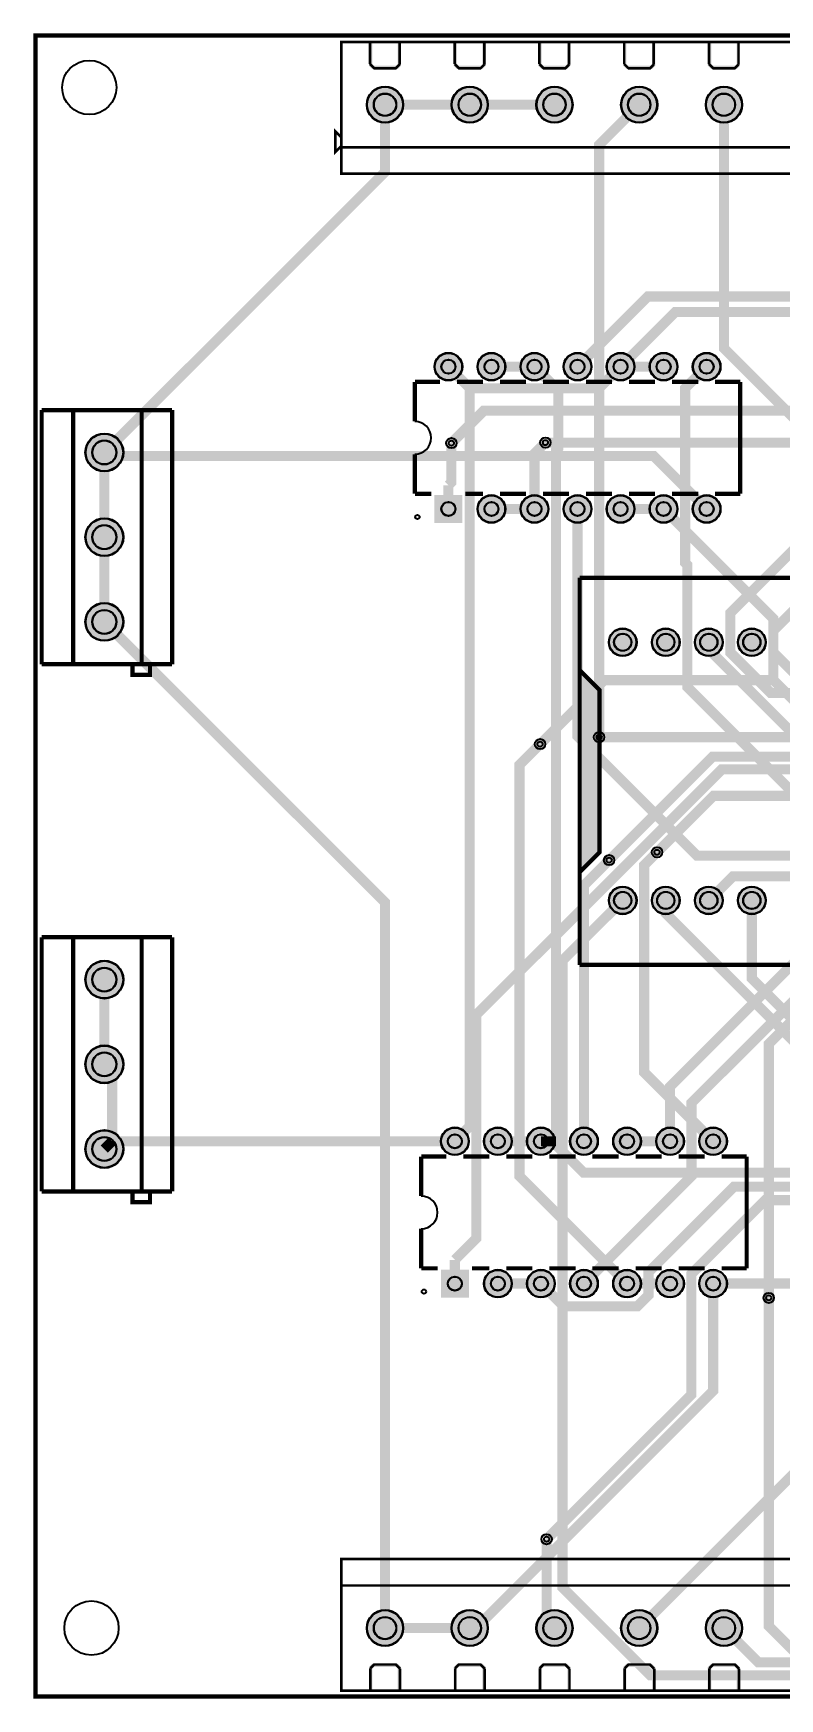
# Model space of a CAD drawing. Header units: millimetres. Extents: x 24 to 141, y 0 to 98.
# Drawn here: x 23.7 to 67.8, y -0.2 to 98.1 of the extents above; entities that cross this region are included whole.
import ezdxf

# ---------------------------------------------------------------- set-up
doc = ezdxf.new("R2010")
doc.units = ezdxf.units.MM
for name, color, linetype, true_color in [('BoardOutLine', 7, 'Continuous', 0xff00ff), ('BottomLayer', 7, 'Continuous', 0x0000ff), ('BottomSolderMaskLayer', 7, 'Continuous', 0xaa00ff), ('Document', 7, 'Continuous', 0xffffff), ('Hole', 7, 'Continuous', 0x222222), ('Multi-Layer', 7, 'Continuous', 0xc0c0c0), ('TopLayer', 7, 'Continuous', 0xff0000), ('TopSilkLayer', 7, 'Continuous', 0xffcc00), ('TopSolderMaskLayer', 7, 'Continuous', 0x800080)]:
    doc.layers.add(name, color=color, linetype=linetype, true_color=true_color)

msp = doc.modelspace()

# ---------------------------------------------------------------- hatches: boundary and pattern name
at = {"layer": 'BottomSolderMaskLayer'}
for points in [[(43.427, 93.853, 1), (45.578, 93.853, 1)], [(48.427, 93.853, 1), (50.578, 93.853, 1)], [(53.427, 93.853, 1), (55.578, 93.853, 1)], [(58.427, 93.853, 1), (60.578, 93.853, 1)], [(63.427, 93.853, 1), (65.578, 93.853, 1)], [(47.417, 78.39, 1), (49.068, 78.39, 1)], [(49.957, 78.39, 1), (51.608, 78.39, 1)], [(52.497, 78.39, 1), (54.148, 78.39, 1)], [(55.037, 78.39, 1), (56.688, 78.39, 1)], [(57.577, 78.39, 1), (59.228, 78.39, 1)], [(60.117, 78.39, 1), (61.768, 78.39, 1)], [(62.657, 78.39, 1), (64.308, 78.39, 1)], [(26.815, 73.326, 1), (29.065, 73.326, 1)], [(47.417, 70.816), (49.068, 70.816), (49.068, 69.165), (47.417, 69.165)], [(49.957, 69.991, 1), (51.608, 69.991, 1)], [(52.497, 69.991, 1), (54.148, 69.991, 1)], [(55.037, 69.991, 1), (56.688, 69.991, 1)], [(57.577, 69.991, 1), (59.228, 69.991, 1)], [(60.117, 69.991, 1), (61.768, 69.991, 1)], [(62.657, 69.991, 1), (64.308, 69.991, 1)], [(26.815, 68.326, 1), (29.065, 68.326, 1)], [(26.815, 63.326, 1), (29.065, 63.326, 1)], [(57.704, 62.125, 1), (59.355, 62.125, 1)], [(60.244, 62.125, 1), (61.895, 62.125, 1)], [(62.784, 62.125, 1), (64.435, 62.125, 1)], [(65.324, 62.125, 1), (66.975, 62.125, 1)], [(57.704, 46.885, 1), (59.355, 46.885, 1)], [(60.244, 46.885, 1), (61.895, 46.885, 1)], [(62.784, 46.885, 1), (64.435, 46.885, 1)], [(65.324, 46.885, 1), (66.975, 46.885, 1)], [(26.815, 42.211, 1), (29.065, 42.211, 1)], [(26.815, 37.211, 1), (29.065, 37.211, 1)], [(47.798, 32.67, 1), (49.449, 32.67, 1)], [(50.338, 32.67, 1), (51.989, 32.67, 1)], [(52.878, 32.67, 1), (54.529, 32.67, 1)], [(55.418, 32.67, 1), (57.069, 32.67, 1)], [(57.958, 32.67, 1), (59.609, 32.67, 1)], [(60.498, 32.67, 1), (62.149, 32.67, 1)], [(63.038, 32.67, 1), (64.689, 32.67, 1)], [(26.815, 32.211, 1), (29.065, 32.211, 1)], [(47.798, 25.096), (49.449, 25.096), (49.449, 23.445), (47.798, 23.445)], [(50.338, 24.271, 1), (51.989, 24.271, 1)], [(52.878, 24.271, 1), (54.529, 24.271, 1)], [(55.418, 24.271, 1), (57.069, 24.271, 1)], [(57.958, 24.271, 1), (59.609, 24.271, 1)], [(60.498, 24.271, 1), (62.149, 24.271, 1)], [(63.038, 24.271, 1), (64.689, 24.271, 1)], [(43.427, 3.937, 1), (45.578, 3.937, 1)], [(48.427, 3.937, 1), (50.578, 3.937, 1)], [(53.427, 3.937, 1), (55.578, 3.937, 1)], [(58.427, 3.937, 1), (60.578, 3.937, 1)], [(63.427, 3.937, 1), (65.578, 3.937, 1)]]:
    msp.add_hatch(color=256, dxfattribs=at).paths.add_polyline_path(points)
at = {"layer": 'Document'}
for points in [[(45.452, 97.553), (45.452, 96.153), (45.252, 95.953), (43.752, 95.953), (43.552, 96.153), (43.552, 97.553), (43.752, 97.553), (43.752, 96.253), (43.852, 96.153), (45.152, 96.153), (45.252, 96.253), (45.252, 97.553)], [(50.452, 97.553), (50.452, 96.153), (50.252, 95.953), (48.752, 95.953), (48.552, 96.153), (48.552, 97.553), (48.752, 97.553), (48.752, 96.253), (48.852, 96.153), (50.152, 96.153), (50.252, 96.253), (50.252, 97.553)], [(55.452, 97.553), (55.452, 96.153), (55.252, 95.953), (53.752, 95.953), (53.552, 96.153), (53.552, 97.553), (53.752, 97.553), (53.752, 96.253), (53.852, 96.153), (55.152, 96.153), (55.252, 96.253), (55.252, 97.553)], [(60.452, 97.553), (60.452, 96.153), (60.252, 95.953), (58.752, 95.953), (58.552, 96.153), (58.552, 97.553), (58.752, 97.553), (58.752, 96.253), (58.852, 96.153), (60.152, 96.153), (60.252, 96.253), (60.252, 97.553)], [(65.452, 97.553), (65.452, 96.153), (65.252, 95.953), (63.752, 95.953), (63.552, 96.153), (63.552, 97.553), (63.752, 97.553), (63.752, 96.253), (63.852, 96.153), (65.152, 96.153), (65.252, 96.253), (65.252, 97.553)], [(55.989, 60.474), (57.159, 59.304), (57.159, 49.731), (55.989, 48.561)], [(43.552, 0.237), (43.552, 1.637), (43.752, 1.837), (45.252, 1.837), (45.452, 1.637), (45.452, 0.237), (45.252, 0.237), (45.252, 1.537), (45.152, 1.637), (43.852, 1.637), (43.752, 1.537), (43.752, 0.237)], [(48.552, 0.237), (48.552, 1.637), (48.752, 1.837), (50.252, 1.837), (50.452, 1.637), (50.452, 0.237), (50.252, 0.237), (50.252, 1.537), (50.152, 1.637), (48.852, 1.637), (48.752, 1.537), (48.752, 0.237)], [(53.552, 0.237), (53.552, 1.637), (53.752, 1.837), (55.252, 1.837), (55.452, 1.637), (55.452, 0.237), (55.252, 0.237), (55.252, 1.537), (55.152, 1.637), (53.852, 1.637), (53.752, 1.537), (53.752, 0.237)], [(58.552, 0.237), (58.552, 1.637), (58.752, 1.837), (60.252, 1.837), (60.452, 1.637), (60.452, 0.237), (60.252, 0.237), (60.252, 1.537), (60.152, 1.637), (58.852, 1.637), (58.752, 1.537), (58.752, 0.237)], [(63.552, 0.237), (63.552, 1.637), (63.752, 1.837), (65.252, 1.837), (65.452, 1.637), (65.452, 0.237), (65.252, 0.237), (65.252, 1.537), (65.152, 1.637), (63.852, 1.637), (63.752, 1.537), (63.752, 0.237)]]:
    msp.add_hatch(color=256, dxfattribs=at).paths.add_polyline_path(points)
at = {"layer": 'Multi-Layer'}
for points in [[(43.452, 93.853, 1), (45.552, 93.853, 1)], [(48.452, 93.853, 1), (50.552, 93.853, 1)], [(53.452, 93.853, 1), (55.552, 93.853, 1)], [(58.452, 93.853, 1), (60.552, 93.853, 1)], [(63.452, 93.853, 1), (65.552, 93.853, 1)], [(47.442, 78.39, 1), (49.042, 78.39, 1)], [(49.982, 78.39, 1), (51.582, 78.39, 1)], [(52.522, 78.39, 1), (54.122, 78.39, 1)], [(55.062, 78.39, 1), (56.662, 78.39, 1)], [(57.602, 78.39, 1), (59.202, 78.39, 1)], [(60.142, 78.39, 1), (61.742, 78.39, 1)], [(62.682, 78.39, 1), (64.282, 78.39, 1)], [(26.84, 73.326, 1), (29.04, 73.326, 1)], [(47.442, 70.791), (49.042, 70.791), (49.042, 69.19), (47.442, 69.19)], [(49.982, 69.991, 1), (51.582, 69.991, 1)], [(52.522, 69.991, 1), (54.122, 69.991, 1)], [(55.062, 69.991, 1), (56.662, 69.991, 1)], [(57.602, 69.991, 1), (59.202, 69.991, 1)], [(60.142, 69.991, 1), (61.742, 69.991, 1)], [(62.682, 69.991, 1), (64.282, 69.991, 1)], [(26.84, 68.326, 1), (29.04, 68.326, 1)], [(26.84, 63.326, 1), (29.04, 63.326, 1)], [(57.729, 62.125, 1), (59.329, 62.125, 1)], [(60.269, 62.125, 1), (61.869, 62.125, 1)], [(62.809, 62.125, 1), (64.409, 62.125, 1)], [(65.349, 62.125, 1), (66.949, 62.125, 1)], [(57.729, 46.885, 1), (59.329, 46.885, 1)], [(60.269, 46.885, 1), (61.869, 46.885, 1)], [(62.809, 46.885, 1), (64.409, 46.885, 1)], [(65.349, 46.885, 1), (66.949, 46.885, 1)], [(26.84, 42.211, 1), (29.04, 42.211, 1)], [(26.84, 37.211, 1), (29.04, 37.211, 1)], [(47.823, 32.67, 1), (49.423, 32.67, 1)], [(50.363, 32.67, 1), (51.963, 32.67, 1)], [(52.903, 32.67, 1), (54.503, 32.67, 1)], [(55.443, 32.67, 1), (57.043, 32.67, 1)], [(57.983, 32.67, 1), (59.583, 32.67, 1)], [(60.523, 32.67, 1), (62.123, 32.67, 1)], [(63.063, 32.67, 1), (64.663, 32.67, 1)], [(26.84, 32.211, 1), (29.04, 32.211, 1)], [(47.823, 25.07), (49.423, 25.07), (49.423, 23.47), (47.823, 23.47)], [(50.363, 24.271, 1), (51.963, 24.271, 1)], [(52.903, 24.271, 1), (54.503, 24.271, 1)], [(55.443, 24.271, 1), (57.043, 24.271, 1)], [(57.983, 24.271, 1), (59.583, 24.271, 1)], [(60.523, 24.271, 1), (62.123, 24.271, 1)], [(63.063, 24.271, 1), (64.663, 24.271, 1)], [(43.452, 3.937, 1), (45.552, 3.937, 1)], [(48.452, 3.937, 1), (50.552, 3.937, 1)], [(53.452, 3.937, 1), (55.552, 3.937, 1)], [(58.452, 3.937, 1), (60.552, 3.937, 1)], [(63.452, 3.937, 1), (65.552, 3.937, 1)]]:
    msp.add_hatch(color=256, dxfattribs=at).paths.add_polyline_path(points)
at = {"layer": 'TopSolderMaskLayer'}
for points in [[(43.427, 93.853, 1), (45.578, 93.853, 1)], [(48.427, 93.853, 1), (50.578, 93.853, 1)], [(53.427, 93.853, 1), (55.578, 93.853, 1)], [(58.427, 93.853, 1), (60.578, 93.853, 1)], [(63.427, 93.853, 1), (65.578, 93.853, 1)], [(47.417, 78.39, 1), (49.068, 78.39, 1)], [(49.957, 78.39, 1), (51.608, 78.39, 1)], [(52.497, 78.39, 1), (54.148, 78.39, 1)], [(55.037, 78.39, 1), (56.688, 78.39, 1)], [(57.577, 78.39, 1), (59.228, 78.39, 1)], [(60.117, 78.39, 1), (61.768, 78.39, 1)], [(62.657, 78.39, 1), (64.308, 78.39, 1)], [(26.815, 73.326, 1), (29.065, 73.326, 1)], [(47.417, 70.816), (49.068, 70.816), (49.068, 69.165), (47.417, 69.165)], [(49.957, 69.991, 1), (51.608, 69.991, 1)], [(52.497, 69.991, 1), (54.148, 69.991, 1)], [(55.037, 69.991, 1), (56.688, 69.991, 1)], [(57.577, 69.991, 1), (59.228, 69.991, 1)], [(60.117, 69.991, 1), (61.768, 69.991, 1)], [(62.657, 69.991, 1), (64.308, 69.991, 1)], [(26.815, 68.326, 1), (29.065, 68.326, 1)], [(26.815, 63.326, 1), (29.065, 63.326, 1)], [(57.704, 62.125, 1), (59.355, 62.125, 1)], [(60.244, 62.125, 1), (61.895, 62.125, 1)], [(62.784, 62.125, 1), (64.435, 62.125, 1)], [(65.324, 62.125, 1), (66.975, 62.125, 1)], [(57.704, 46.885, 1), (59.355, 46.885, 1)], [(60.244, 46.885, 1), (61.895, 46.885, 1)], [(62.784, 46.885, 1), (64.435, 46.885, 1)], [(65.324, 46.885, 1), (66.975, 46.885, 1)], [(26.815, 42.211, 1), (29.065, 42.211, 1)], [(26.815, 37.211, 1), (29.065, 37.211, 1)], [(47.798, 32.67, 1), (49.449, 32.67, 1)], [(50.338, 32.67, 1), (51.989, 32.67, 1)], [(52.878, 32.67, 1), (54.529, 32.67, 1)], [(55.418, 32.67, 1), (57.069, 32.67, 1)], [(57.958, 32.67, 1), (59.609, 32.67, 1)], [(60.498, 32.67, 1), (62.149, 32.67, 1)], [(63.038, 32.67, 1), (64.689, 32.67, 1)], [(26.815, 32.211, 1), (29.065, 32.211, 1)], [(47.798, 25.096), (49.449, 25.096), (49.449, 23.445), (47.798, 23.445)], [(50.338, 24.271, 1), (51.989, 24.271, 1)], [(52.878, 24.271, 1), (54.529, 24.271, 1)], [(55.418, 24.271, 1), (57.069, 24.271, 1)], [(57.958, 24.271, 1), (59.609, 24.271, 1)], [(60.498, 24.271, 1), (62.149, 24.271, 1)], [(63.038, 24.271, 1), (64.689, 24.271, 1)], [(43.427, 3.937, 1), (45.578, 3.937, 1)], [(48.427, 3.937, 1), (50.578, 3.937, 1)], [(53.427, 3.937, 1), (55.578, 3.937, 1)], [(58.427, 3.937, 1), (60.578, 3.937, 1)], [(63.427, 3.937, 1), (65.578, 3.937, 1)]]:
    msp.add_hatch(color=256, dxfattribs=at).paths.add_polyline_path(points)

# ---------------------------------------------------------------- linework, layer by layer
at = {"layer": 'BoardOutLine', "const_width": 0.254}
msp.add_lwpolyline([(23.874, 92.928), (23.874, 97.94), (140.445, 97.94), (140.445, -0.105), (23.874, -0.105), (23.874, 92.928)], close=True, dxfattribs=at)
at = {"layer": 'BottomLayer', "const_width": 0.6}
for points in [[(44.502, 93.853), (44.502, 89.888), (27.94, 73.326)], [(59.502, 93.853), (57.135, 91.486), (57.135, 56.518)], [(71.961, 72.012), (64.502, 79.471), (64.502, 93.853)], [(78.849, 62.125), (75.849, 59.125), (67.274, 59.125), (64.879, 61.519), (64.879, 63.842), (94.502, 93.465), (94.502, 93.853)], [(99.502, 93.853), (98.467, 93.853), (67.419, 62.806), (67.419, 61.519), (69.055, 59.884), (74.068, 59.884), (76.309, 62.125)], [(48.242, 78.39), (49.496, 77.136), (49.496, 33.543), (48.623, 32.67)], [(54.592, 32.67), (54.592, 73.459), (54.725, 73.591), (54.725, 76.988), (53.322, 78.39)], [(69.627, 52.2), (62.339, 59.488), (62.339, 66.694), (62.212, 66.821), (62.212, 77.12), (63.482, 78.39)], [(48.242, 71.391), (48.416, 71.565), (48.416, 73.876)], [(53.322, 69.991), (53.322, 73.262), (53.966, 73.906)], [(27.94, 68.326), (27.94, 73.326)], [(48.242, 69.99), (48.242, 71.391)], [(55.862, 69.991), (55.862, 56.582), (62.919, 49.525), (73.197, 49.525), (73.578, 49.906), (74.947, 49.906), (75.29, 49.564), (81.251, 49.564), (83.929, 46.885)], [(27.94, 63.326), (27.94, 68.326)], [(27.94, 63.326), (44.502, 46.764), (44.502, 3.937)], [(101.709, 62.125), (101.709, 56.248), (95.359, 49.898), (95.359, 41.952), (84.225, 30.818), (56.222, 30.818), (54.592, 32.448), (54.592, 32.67)], [(73.153, 52.16), (63.609, 61.704), (63.609, 62.125)], [(58.783, 24.27), (52.434, 30.62), (52.434, 54.893), (53.651, 56.11)], [(53.703, 24.27), (55.051, 22.923), (59.393, 22.923), (60.053, 23.584), (60.053, 24.942), (65.105, 29.994), (84.513, 29.994), (100.452, 45.934), (100.452, 51.554), (104.979, 56.081)], [(56.243, 32.67), (56.243, 47.777), (57.728, 49.262)], [(60.555, 49.726), (59.799, 48.971), (59.799, 36.734), (63.863, 32.67)], [(63.609, 46.885), (65.032, 48.308), (69.236, 48.308), (69.959, 47.585), (69.959, 46.242), (80.856, 35.345)], [(101.709, 46.885), (101.709, 46.124), (84.784, 29.198), (66.947, 29.198), (62.577, 24.829), (62.577, 17.72), (54.04, 9.183)], [(61.069, 46.885), (61.069, 46.116), (74.492, 32.693), (80.359, 32.693)], [(66.149, 46.885), (66.149, 42.273), (74.835, 33.587), (75.814, 33.587)], [(54.592, 32.67), (53.703, 32.67)], [(63.863, 24.27), (80.435, 24.27), (83.873, 27.708)], [(49.502, 3.937), (49.867, 3.937), (63.863, 17.933), (63.863, 24.27)], [(83.141, 11.068), (78.888, 11.068), (70.253, 2.433), (68.763, 2.433), (67.149, 4.047), (67.149, 23.425)]]:
    msp.add_lwpolyline(points, dxfattribs=at)
at = {"layer": 'BottomSolderMaskLayer'}
for centre, radius in [((44.502, 93.853), 1.075), ((44.502, 93.853), 0.666), ((49.502, 93.853), 1.075), ((49.502, 93.853), 0.666), ((54.502, 93.853), 1.075), ((54.502, 93.853), 0.666), ((59.502, 93.853), 1.075), ((59.502, 93.853), 0.666), ((64.502, 93.853), 1.075), ((64.502, 93.853), 0.666), ((48.242, 78.39), 0.826), ((48.242, 78.39), 0.419), ((50.782, 78.39), 0.826), ((50.782, 78.39), 0.419), ((53.322, 78.39), 0.826), ((53.322, 78.39), 0.419), ((55.862, 78.39), 0.826), ((55.862, 78.39), 0.419), ((58.402, 78.39), 0.826), ((58.402, 78.39), 0.419), ((60.942, 78.39), 0.826), ((60.942, 78.39), 0.419), ((63.482, 78.39), 0.826), ((63.482, 78.39), 0.419), ((27.94, 73.326), 1.125), ((27.94, 73.326), 0.716), ((50.782, 69.991), 0.826), ((53.322, 69.991), 0.826), ((55.862, 69.991), 0.826), ((58.402, 69.991), 0.826), ((60.942, 69.991), 0.826), ((63.482, 69.991), 0.826), ((48.242, 69.99), 0.419), ((50.782, 69.99), 0.419), ((53.322, 69.99), 0.419), ((55.862, 69.99), 0.419), ((58.402, 69.99), 0.419), ((60.942, 69.99), 0.419), ((63.482, 69.99), 0.419), ((27.94, 68.326), 1.125), ((27.94, 68.326), 0.716), ((27.94, 63.326), 1.125), ((27.94, 63.326), 0.716), ((58.529, 62.125), 0.825), ((61.069, 62.125), 0.825), ((63.609, 62.125), 0.825), ((66.149, 62.125), 0.825), ((58.529, 62.125), 0.516), ((61.069, 62.125), 0.516), ((63.609, 62.125), 0.516), ((66.149, 62.125), 0.516), ((58.529, 46.885), 0.825), ((58.529, 46.885), 0.516), ((61.069, 46.885), 0.825), ((61.069, 46.885), 0.516), ((63.609, 46.885), 0.825), ((63.609, 46.885), 0.516), ((66.149, 46.885), 0.825), ((66.149, 46.885), 0.516), ((27.94, 42.211), 1.125), ((27.94, 42.211), 0.716), ((27.94, 37.211), 1.125), ((27.94, 37.211), 0.716), ((48.623, 32.67), 0.826), ((51.163, 32.67), 0.826), ((53.703, 32.67), 0.826), ((56.243, 32.67), 0.826), ((58.783, 32.67), 0.826), ((61.323, 32.67), 0.826), ((63.863, 32.67), 0.826), ((27.94, 32.211), 1.125), ((27.94, 32.211), 0.716), ((48.623, 32.67), 0.419), ((51.163, 32.67), 0.419), ((53.703, 32.67), 0.419), ((56.243, 32.67), 0.419), ((58.783, 32.67), 0.419), ((61.323, 32.67), 0.419), ((63.863, 32.67), 0.419), ((48.623, 24.27), 0.419), ((51.163, 24.271), 0.826), ((51.163, 24.27), 0.419), ((53.703, 24.271), 0.826), ((53.703, 24.27), 0.419), ((56.243, 24.271), 0.826), ((56.243, 24.27), 0.419), ((58.783, 24.271), 0.826), ((58.783, 24.27), 0.419), ((61.323, 24.271), 0.826), ((61.323, 24.27), 0.419), ((63.863, 24.271), 0.826), ((63.863, 24.27), 0.419), ((44.502, 3.937), 1.075), ((49.502, 3.937), 1.075), ((54.502, 3.937), 1.075), ((59.502, 3.937), 1.075), ((64.502, 3.937), 1.075), ((44.502, 3.937), 0.666), ((49.502, 3.937), 0.666), ((54.502, 3.937), 0.666), ((59.502, 3.937), 0.666), ((64.502, 3.937), 0.666)]:
    msp.add_circle(centre, radius, dxfattribs=at)
at = {"layer": 'Hole'}
for centre in [(48.416, 73.876), (53.966, 73.906), (53.651, 56.11), (57.135, 56.518), (57.728, 49.262), (60.555, 49.726), (67.149, 23.425), (54.04, 9.183)]:
    msp.add_circle(centre, 0.153, dxfattribs=at)
at = {"layer": 'Multi-Layer'}
for centre, radius in [((27.051, 94.869), 1.6), ((44.502, 93.853), 1.05), ((44.502, 93.853), 0.65), ((49.502, 93.853), 1.05), ((49.502, 93.853), 0.65), ((54.502, 93.853), 1.05), ((54.502, 93.853), 0.65), ((59.502, 93.853), 1.05), ((59.502, 93.853), 0.65), ((64.502, 93.853), 1.05), ((64.502, 93.853), 0.65), ((48.242, 78.39), 0.8), ((48.242, 78.39), 0.406), ((50.782, 78.39), 0.8), ((50.782, 78.39), 0.406), ((53.322, 78.39), 0.8), ((53.322, 78.39), 0.406), ((55.862, 78.39), 0.8), ((55.862, 78.39), 0.406), ((58.402, 78.39), 0.8), ((58.402, 78.39), 0.406), ((60.942, 78.39), 0.8), ((60.942, 78.39), 0.406), ((63.482, 78.39), 0.8), ((63.482, 78.39), 0.406), ((27.94, 73.326), 1.1), ((27.94, 73.326), 0.7), ((48.416, 73.876), 0.305), ((53.966, 73.906), 0.305), ((50.782, 69.991), 0.8), ((53.322, 69.991), 0.8), ((55.862, 69.991), 0.8), ((58.402, 69.991), 0.8), ((60.942, 69.991), 0.8), ((63.482, 69.991), 0.8), ((48.242, 69.99), 0.406), ((50.782, 69.99), 0.406), ((53.322, 69.99), 0.406), ((55.862, 69.99), 0.406), ((58.402, 69.99), 0.406), ((60.942, 69.99), 0.406), ((63.482, 69.99), 0.406), ((27.94, 68.326), 1.1), ((27.94, 68.326), 0.7), ((27.94, 63.326), 1.1), ((27.94, 63.326), 0.7), ((58.529, 62.125), 0.8), ((61.069, 62.125), 0.8), ((63.609, 62.125), 0.8), ((66.149, 62.125), 0.8), ((58.529, 62.125), 0.5), ((61.069, 62.125), 0.5), ((63.609, 62.125), 0.5), ((66.149, 62.125), 0.5), ((53.651, 56.11), 0.305), ((57.135, 56.518), 0.305), ((57.728, 49.262), 0.305), ((60.555, 49.726), 0.305), ((58.529, 46.885), 0.8), ((58.529, 46.885), 0.5), ((61.069, 46.885), 0.8), ((61.069, 46.885), 0.5), ((63.609, 46.885), 0.8), ((63.609, 46.885), 0.5), ((66.149, 46.885), 0.8), ((66.149, 46.885), 0.5), ((27.94, 42.211), 1.1), ((27.94, 42.211), 0.7), ((27.94, 37.211), 1.1), ((27.94, 37.211), 0.7), ((48.623, 32.67), 0.8), ((51.163, 32.67), 0.8), ((53.703, 32.67), 0.8), ((56.243, 32.67), 0.8), ((58.783, 32.67), 0.8), ((61.323, 32.67), 0.8), ((63.863, 32.67), 0.8), ((27.94, 32.211), 1.1), ((27.94, 32.211), 0.7), ((48.623, 32.67), 0.406), ((51.163, 32.67), 0.406), ((53.703, 32.67), 0.406), ((56.243, 32.67), 0.406), ((58.783, 32.67), 0.406), ((61.323, 32.67), 0.406), ((63.863, 32.67), 0.406), ((48.623, 24.27), 0.406), ((51.163, 24.271), 0.8), ((51.163, 24.27), 0.406), ((53.703, 24.271), 0.8), ((53.703, 24.27), 0.406), ((56.243, 24.271), 0.8), ((56.243, 24.27), 0.406), ((58.783, 24.271), 0.8), ((58.783, 24.27), 0.406), ((61.323, 24.271), 0.8), ((61.323, 24.27), 0.406), ((63.863, 24.271), 0.8), ((63.863, 24.27), 0.406), ((67.149, 23.425), 0.305), ((54.04, 9.183), 0.305), ((27.178, 3.937), 1.6), ((44.502, 3.937), 1.05), ((49.502, 3.937), 1.05), ((54.502, 3.937), 1.05), ((59.502, 3.937), 1.05), ((64.502, 3.937), 1.05), ((44.502, 3.937), 0.65), ((49.502, 3.937), 0.65), ((54.502, 3.937), 0.65), ((59.502, 3.937), 0.65), ((64.502, 3.937), 0.65)]:
    msp.add_circle(centre, radius, dxfattribs=at)
at = {"layer": 'TopLayer', "const_width": 0.6}
for points in [[(44.502, 93.853), (49.502, 93.853)], [(49.502, 93.853), (54.502, 93.853)], [(136.144, 84.516), (133.24, 81.612), (61.624, 81.612), (58.402, 78.39)], [(55.862, 78.39), (60.004, 82.532), (121.186, 82.532)], [(48.242, 78.39), (49.517, 77.115), (57.127, 77.115), (58.402, 78.39)], [(50.782, 78.39), (53.322, 78.39)], [(58.402, 78.39), (60.942, 78.39)], [(48.416, 73.876), (50.338, 75.798), (101.206, 75.798)], [(53.966, 73.906), (103.235, 73.906), (109.178, 67.963)], [(27.94, 73.326), (28.149, 73.117), (60.356, 73.117), (63.482, 69.991)], [(50.782, 69.991), (53.322, 69.991)], [(57.728, 49.262), (63.841, 55.375), (101.818, 55.375), (115.959, 69.516), (136.144, 69.516)], [(60.942, 69.991), (58.402, 69.991)], [(67.421, 59.884), (67.421, 63.512), (60.942, 69.991)], [(106.789, 62.125), (101.182, 56.518), (57.135, 56.518)], [(104.249, 62.125), (99.548, 57.424), (69.881, 57.424), (67.421, 59.884)], [(67.421, 59.884), (57.425, 59.884), (53.651, 56.11)], [(136.144, 59.516), (131.249, 54.621), (64.377, 54.621), (49.893, 40.137), (49.893, 26.941), (48.623, 25.671)], [(89.009, 46.885), (87.698, 48.197), (80.635, 48.197), (75.777, 53.055), (63.884, 53.055), (60.555, 49.726)], [(61.323, 32.67), (61.323, 35.893), (69.959, 44.529), (69.959, 47.56), (72.683, 50.284), (72.882, 50.284)], [(58.529, 46.885), (54.973, 43.329), (54.973, 6.336), (60.158, 1.152), (111.717, 1.152), (114.502, 3.937)], [(59.502, 3.937), (72.218, 16.653), (72.218, 42.149), (73.769, 43.7), (73.769, 46.885)], [(27.94, 37.211), (27.94, 42.211)], [(71.752, 42.756), (70.414, 42.756), (62.593, 34.935), (62.593, 30.62), (56.243, 24.27)], [(67.149, 23.425), (67.149, 38.417), (69.189, 40.457)], [(28.399, 32.67), (28.399, 36.752), (27.94, 37.211)], [(28.399, 32.67), (27.94, 32.211)], [(48.623, 32.67), (28.399, 32.67)], [(51.163, 32.67), (53.703, 32.67)], [(58.783, 32.67), (61.323, 32.67)], [(48.623, 24.27), (48.623, 25.671)], [(53.703, 24.27), (51.163, 24.27)], [(61.323, 24.27), (58.783, 24.27)], [(54.04, 9.183), (54.04, 4.399), (54.502, 3.937)], [(49.502, 3.937), (44.502, 3.937)], [(76.155, 1.91), (66.529, 1.91), (64.502, 3.937)]]:
    msp.add_lwpolyline(points, dxfattribs=at)
at = {"layer": 'TopSilkLayer', "const_width": 0.152}
for points in [[(117.078, 89.777), (41.926, 89.777), (41.926, 97.553), (117.078, 97.553), (117.078, 89.777)], [(41.926, 8.013), (117.078, 8.013), (117.078, 0.237), (41.926, 0.237), (41.926, 8.013)]]:
    msp.add_lwpolyline(points, close=True, dxfattribs=at)
at = {"layer": 'TopSilkLayer'}
for points, const_width in [([(43.615, 96.255), (43.615, 97.553)], 0.152), ([(45.362, 97.553), (45.362, 96.224)], 0.152), ([(48.615, 96.255), (48.615, 97.553)], 0.152), ([(50.362, 97.553), (50.362, 96.224)], 0.152), ([(53.615, 96.255), (53.615, 97.553)], 0.152), ([(55.362, 97.553), (55.362, 96.224)], 0.152), ([(58.615, 96.255), (58.615, 97.553)], 0.152), ([(60.362, 97.553), (60.362, 96.224)], 0.152), ([(63.615, 96.255), (63.615, 97.553)], 0.152), ([(65.362, 97.553), (65.362, 96.224)], 0.152), ([(45.362, 96.224), (45.139, 96.001), (43.869, 96.001), (43.615, 96.255)], 0.152), ([(50.362, 96.224), (50.139, 96.001), (48.869, 96.001), (48.615, 96.255)], 0.152), ([(55.362, 96.224), (55.139, 96.001), (53.869, 96.001), (53.615, 96.255)], 0.152), ([(60.362, 96.224), (60.139, 96.001), (58.869, 96.001), (58.615, 96.255)], 0.152), ([(65.362, 96.224), (65.139, 96.001), (63.869, 96.001), (63.615, 96.255)], 0.152), ([(41.922, 91.473), (41.922, 91.406), (41.572, 91.063), (41.562, 91.053), (41.568, 92.288), (41.922, 91.934)], 0.152), ([(41.922, 91.343), (117.075, 91.343)], 0.152), ([(46.262, 77.49), (47.742, 77.49)], 0.254), ([(46.262, 77.49), (46.262, 75.155)], 0.254), ([(48.743, 77.49), (50.282, 77.49)], 0.254), ([(51.283, 77.49), (52.822, 77.49)], 0.254), ([(53.823, 77.49), (55.362, 77.49)], 0.254), ([(56.363, 77.49), (57.902, 77.49)], 0.254), ([(58.903, 77.49), (60.442, 77.49)], 0.254), ([(61.443, 77.49), (62.982, 77.49)], 0.254), ([(63.983, 77.49), (65.462, 77.49)], 0.254), ([(65.462, 77.49), (65.462, 70.89)], 0.254), ([(31.94, 75.826), (24.24, 75.826)], 0.254), ([(24.24, 75.826), (24.24, 60.826)], 0.254), ([(26.095, 75.826), (26.095, 60.826)], 0.254), ([(30.141, 75.826), (30.141, 60.826)], 0.254), ([(31.94, 75.826), (31.94, 60.826)], 0.254), ([(46.262, 70.89), (46.262, 73.225)], 0.254), ([(46.262, 70.89), (47.234, 70.89)], 0.254), ([(49.251, 70.89), (50.282, 70.89)], 0.254), ([(51.283, 70.89), (52.822, 70.89)], 0.254), ([(53.823, 70.89), (55.362, 70.89)], 0.254), ([(56.363, 70.89), (57.902, 70.89)], 0.254), ([(58.903, 70.89), (60.442, 70.89)], 0.254), ([(61.443, 70.89), (62.982, 70.89)], 0.254), ([(63.983, 70.89), (65.462, 70.89)], 0.254), ([(55.989, 65.935), (55.989, 43.075)], 0.254), ([(55.989, 65.935), (109.329, 65.935), (109.329, 43.075), (55.989, 43.075)], 0.254), ([(31.94, 60.826), (24.24, 60.826)], 0.254), ([(30.632, 60.826), (30.632, 60.198), (29.591, 60.198), (29.591, 60.826)], 0.254), ([(55.989, 48.561), (57.159, 49.731), (57.159, 58.505), (57.159, 59.304), (55.989, 60.474)], 0.254), ([(31.94, 44.711), (24.24, 44.711)], 0.254), ([(24.24, 44.711), (24.24, 29.711)], 0.254), ([(26.095, 44.711), (26.095, 29.711)], 0.254), ([(30.141, 44.711), (30.141, 29.711)], 0.254), ([(31.94, 44.711), (31.94, 29.711)], 0.254), ([(46.643, 31.77), (48.123, 31.77)], 0.254), ([(46.643, 31.77), (46.643, 29.435)], 0.254), ([(49.124, 31.77), (50.663, 31.77)], 0.254), ([(51.664, 31.77), (53.203, 31.77)], 0.254), ([(54.204, 31.77), (55.743, 31.77)], 0.254), ([(56.744, 31.77), (58.283, 31.77)], 0.254), ([(59.284, 31.77), (60.823, 31.77)], 0.254), ([(61.824, 31.77), (63.363, 31.77)], 0.254), ([(64.364, 31.77), (65.843, 31.77)], 0.254), ([(65.843, 31.77), (65.843, 25.17)], 0.254), ([(31.94, 29.711), (24.24, 29.711)], 0.254), ([(30.632, 29.711), (30.632, 29.083), (29.591, 29.083), (29.591, 29.711)], 0.254), ([(46.643, 25.17), (46.643, 27.505)], 0.254), ([(46.643, 25.17), (47.615, 25.17)], 0.254), ([(49.632, 25.17), (50.663, 25.17)], 0.254), ([(51.664, 25.17), (53.203, 25.17)], 0.254), ([(54.204, 25.17), (55.743, 25.17)], 0.254), ([(56.744, 25.17), (58.283, 25.17)], 0.254), ([(59.284, 25.17), (60.823, 25.17)], 0.254), ([(61.824, 25.17), (63.363, 25.17)], 0.254), ([(64.364, 25.17), (65.843, 25.17)], 0.254), ([(117.082, 6.447), (41.93, 6.447)], 0.152), ([(43.642, 1.566), (43.865, 1.789), (45.135, 1.789), (45.389, 1.535)], 0.152), ([(43.642, 0.237), (43.642, 1.566)], 0.152), ([(45.389, 1.535), (45.389, 0.237)], 0.152), ([(48.642, 1.566), (48.865, 1.789), (50.135, 1.789), (50.389, 1.535)], 0.152), ([(48.642, 0.237), (48.642, 1.566)], 0.152), ([(50.389, 1.535), (50.389, 0.237)], 0.152), ([(53.642, 1.566), (53.865, 1.789), (55.135, 1.789), (55.389, 1.535)], 0.152), ([(53.642, 0.237), (53.642, 1.566)], 0.152), ([(55.389, 1.535), (55.389, 0.237)], 0.152), ([(58.642, 1.566), (58.865, 1.789), (60.135, 1.789), (60.389, 1.535)], 0.152), ([(58.642, 0.237), (58.642, 1.566)], 0.152), ([(60.389, 1.535), (60.389, 0.237)], 0.152), ([(63.642, 1.566), (63.865, 1.789), (65.135, 1.789), (65.389, 1.535)], 0.152), ([(63.642, 0.237), (63.642, 1.566)], 0.152), ([(65.389, 1.535), (65.389, 0.237)], 0.152)]:
    msp.add_lwpolyline(points, dxfattribs=dict(at, const_width=const_width))
for centre in [(46.414, 69.517), (46.795, 23.797)]:
    msp.add_circle(centre, 0.127, dxfattribs=at)
for centre in [(46.262, 74.19), (46.643, 28.47)]:
    msp.add_arc(centre, 0.965, 270, 90, dxfattribs=at)
at = {"layer": 'TopSolderMaskLayer'}
for centre, radius in [((44.502, 93.853), 1.075), ((44.502, 93.853), 0.666), ((49.502, 93.853), 1.075), ((49.502, 93.853), 0.666), ((54.502, 93.853), 1.075), ((54.502, 93.853), 0.666), ((59.502, 93.853), 1.075), ((59.502, 93.853), 0.666), ((64.502, 93.853), 1.075), ((64.502, 93.853), 0.666), ((48.242, 78.39), 0.826), ((48.242, 78.39), 0.419), ((50.782, 78.39), 0.826), ((50.782, 78.39), 0.419), ((53.322, 78.39), 0.826), ((53.322, 78.39), 0.419), ((55.862, 78.39), 0.826), ((55.862, 78.39), 0.419), ((58.402, 78.39), 0.826), ((58.402, 78.39), 0.419), ((60.942, 78.39), 0.826), ((60.942, 78.39), 0.419), ((63.482, 78.39), 0.826), ((63.482, 78.39), 0.419), ((27.94, 73.326), 1.125), ((27.94, 73.326), 0.716), ((50.782, 69.991), 0.826), ((53.322, 69.991), 0.826), ((55.862, 69.991), 0.826), ((58.402, 69.991), 0.826), ((60.942, 69.991), 0.826), ((63.482, 69.991), 0.826), ((48.242, 69.99), 0.419), ((50.782, 69.99), 0.419), ((53.322, 69.99), 0.419), ((55.862, 69.99), 0.419), ((58.402, 69.99), 0.419), ((60.942, 69.99), 0.419), ((63.482, 69.99), 0.419), ((27.94, 68.326), 1.125), ((27.94, 68.326), 0.716), ((27.94, 63.326), 1.125), ((27.94, 63.326), 0.716), ((58.529, 62.125), 0.825), ((61.069, 62.125), 0.825), ((63.609, 62.125), 0.825), ((66.149, 62.125), 0.825), ((58.529, 62.125), 0.516), ((61.069, 62.125), 0.516), ((63.609, 62.125), 0.516), ((66.149, 62.125), 0.516), ((58.529, 46.885), 0.825), ((58.529, 46.885), 0.516), ((61.069, 46.885), 0.825), ((61.069, 46.885), 0.516), ((63.609, 46.885), 0.825), ((63.609, 46.885), 0.516), ((66.149, 46.885), 0.825), ((66.149, 46.885), 0.516), ((27.94, 42.211), 1.125), ((27.94, 42.211), 0.716), ((27.94, 37.211), 1.125), ((27.94, 37.211), 0.716), ((48.623, 32.67), 0.826), ((51.163, 32.67), 0.826), ((53.703, 32.67), 0.826), ((56.243, 32.67), 0.826), ((58.783, 32.67), 0.826), ((61.323, 32.67), 0.826), ((63.863, 32.67), 0.826), ((27.94, 32.211), 1.125), ((27.94, 32.211), 0.716), ((48.623, 32.67), 0.419), ((51.163, 32.67), 0.419), ((53.703, 32.67), 0.419), ((56.243, 32.67), 0.419), ((58.783, 32.67), 0.419), ((61.323, 32.67), 0.419), ((63.863, 32.67), 0.419), ((48.623, 24.27), 0.419), ((51.163, 24.271), 0.826), ((51.163, 24.27), 0.419), ((53.703, 24.271), 0.826), ((53.703, 24.27), 0.419), ((56.243, 24.271), 0.826), ((56.243, 24.27), 0.419), ((58.783, 24.271), 0.826), ((58.783, 24.27), 0.419), ((61.323, 24.271), 0.826), ((61.323, 24.27), 0.419), ((63.863, 24.271), 0.826), ((63.863, 24.27), 0.419), ((44.502, 3.937), 1.075), ((49.502, 3.937), 1.075), ((54.502, 3.937), 1.075), ((59.502, 3.937), 1.075), ((64.502, 3.937), 1.075), ((44.502, 3.937), 0.666), ((49.502, 3.937), 0.666), ((54.502, 3.937), 0.666), ((59.502, 3.937), 0.666), ((64.502, 3.937), 0.666)]:
    msp.add_circle(centre, radius, dxfattribs=at)

doc.saveas('drawing.dxf')
